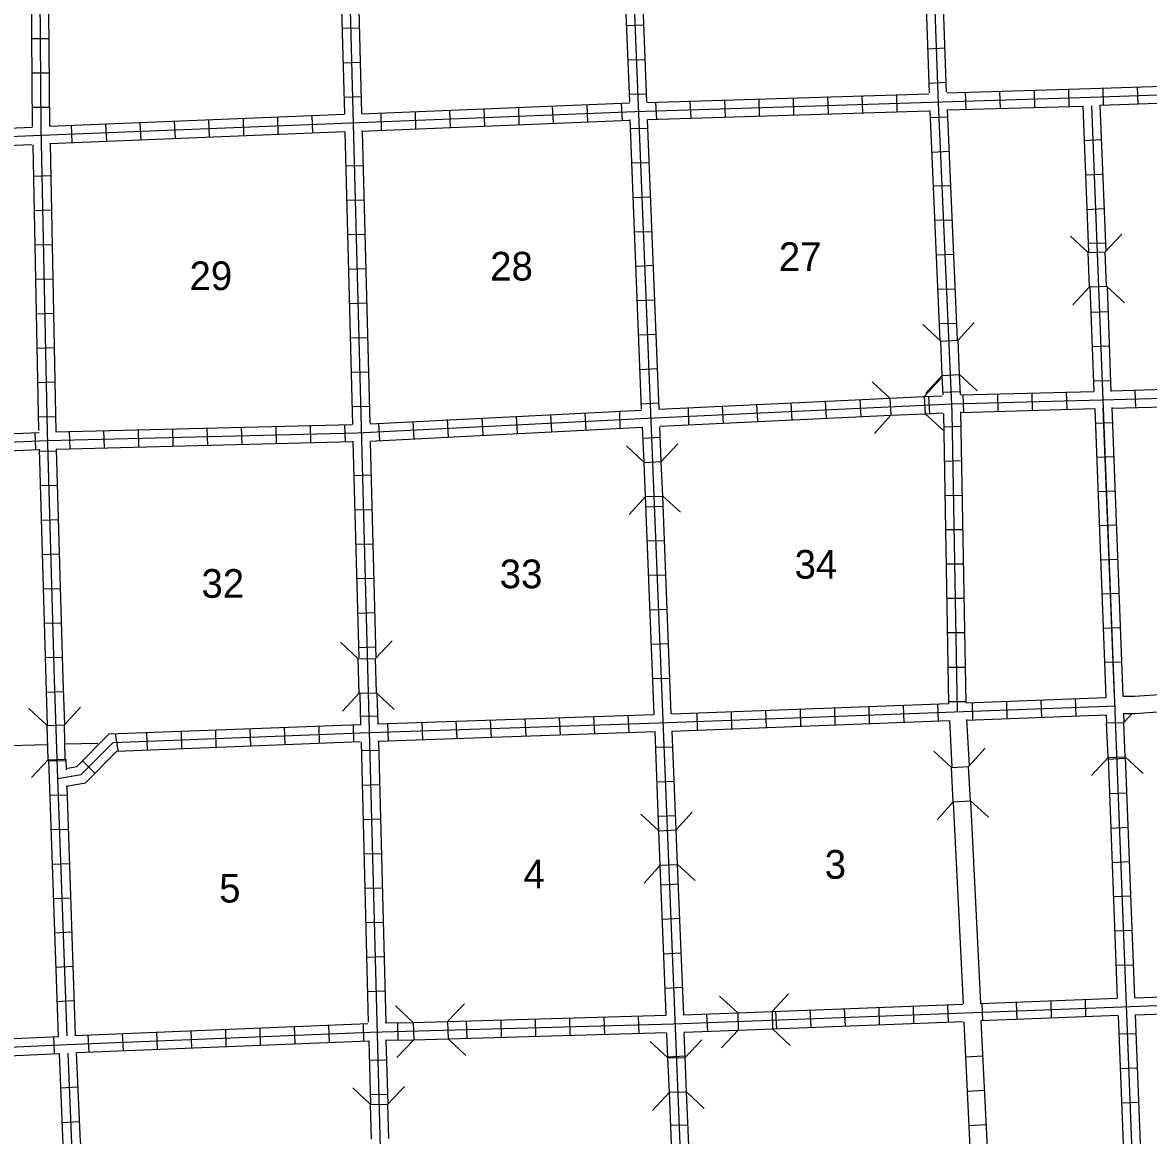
# Model space of a CAD drawing. Extents: x 1896717 to 2422910, y 16172403 to 16701586.
# Drawn here: x 2222129 to 2241761, y 16404125 to 16423538 of the extents above; entities that cross this region are included whole.
import ezdxf

# ---------------------------------------------------------------- set-up
doc = ezdxf.new("R2010")
doc.units = 0
for name, color, linetype in [('L10', 7, 'Continuous'), ('L11', 7, 'Continuous'), ('L13', 7, 'Continuous'), ('L14', 7, 'Continuous'), ('L18', 7, 'Continuous'), ('L8', 7, 'Continuous')]:
    doc.layers.add(name, color=color, linetype=linetype)

msp = doc.modelspace()

# ---------------------------------------------------------------- linework, layer by layer
at = {"layer": 'L10'}
for p, q in [((2238291, 16411363), (2238332, 16410554)), ((2238591, 16411379), (2238632, 16410571)), ((2238357, 16409938), (2238532, 16406421)), ((2238657, 16409954), (2238832, 16406429))]:
    msp.add_line(p, q, dxfattribs=at)
at = {"layer": 'L11'}
for points in [[(2241316, 16411786), (2241517, 16411786), (2241949, 16411817), (2241967, 16411820), (2241973, 16411825), (2242047, 16411997), (2242129, 16412118), (2242227, 16412241), (2242416, 16412359), (2242547, 16412372), (2243005, 16412394), (2243029, 16412426), (2243048, 16412473), (2243133, 16412628), (2243279, 16412757), (2243390, 16412830), (2243506, 16412876), (2243612, 16412891)], [(2241323, 16411486), (2241528, 16411486), (2241990, 16411519), (2242099, 16411541), (2242219, 16411638), (2242311, 16411852), (2242371, 16411940), (2242430, 16412014), (2242515, 16412067), (2242569, 16412072), (2243063, 16412096), (2243185, 16412132), (2243293, 16412279), (2243319, 16412344), (2243371, 16412438), (2243462, 16412518), (2243528, 16412562), (2243583, 16412583), (2243624, 16412589)]]:
    msp.add_lwpolyline(points, dxfattribs=at)
at = {"layer": 'L13'}
for p, q in [((2217690, 16410824), (2222558, 16410946)), ((2222874, 16410954), (2223441, 16410971))]:
    msp.add_line(p, q, dxfattribs=at)
at = {"layer": 'L18'}
for p, q in [((2240707, 16419529), (2240399, 16419813)), ((2241007, 16419538), (2241299, 16419846)), ((2240707, 16419529), (2241007, 16419538)), ((2240732, 16418929), (2240707, 16419529)), ((2241032, 16418938), (2241007, 16419538)), ((2240732, 16418929), (2240441, 16418613)), ((2240732, 16418929), (2241032, 16418938)), ((2241032, 16418938), (2241341, 16418646)), ((2238441, 16417996), (2238724, 16418304)), ((2238141, 16417979), (2237824, 16418271)), ((2238141, 16417979), (2238441, 16417996)), ((2238166, 16417379), (2238141, 16417979)), ((2238466, 16417396), (2238441, 16417996)), ((2237849, 16417013), (2238141, 16417329)), ((2238166, 16417379), (2237882, 16417071)), ((2238166, 16417379), (2238466, 16417396)), ((2238466, 16417396), (2238774, 16417113)), ((2237249, 16416988), (2236941, 16417271)), ((2237249, 16416988), (2237849, 16417013)), ((2237249, 16416988), (2237266, 16416688)), ((2237849, 16417013), (2237866, 16416713)), ((2237266, 16416688), (2236982, 16416371)), ((2237266, 16416688), (2237866, 16416713)), ((2237866, 16416713), (2238182, 16416429)), ((2232966, 16415863), (2232657, 16416154)), ((2233266, 16415879), (2233557, 16416188)), ((2232966, 16415863), (2233266, 16415879)), ((2232991, 16415271), (2232966, 16415863)), ((2233291, 16415279), (2233266, 16415879)), ((2232991, 16415271), (2232707, 16414954)), ((2232991, 16415271), (2233291, 16415279)), ((2233291, 16415279), (2233599, 16414996)), ((2227983, 16412438), (2227674, 16412729)), ((2228283, 16412446), (2228574, 16412754)), ((2227983, 16412438), (2228283, 16412446)), ((2227999, 16411838), (2227983, 16412438)), ((2228299, 16411846), (2228283, 16412446)), ((2227999, 16411838), (2227708, 16411529)), ((2227999, 16411838), (2228299, 16411846)), ((2228299, 16411846), (2228608, 16411554)), ((2222558, 16411279), (2222241, 16411571)), ((2222858, 16411288), (2223141, 16411596)), ((2241332, 16411329), (2241477, 16411483)), ((2222558, 16411279), (2222858, 16411288)), ((2222574, 16410679), (2222558, 16411279)), ((2222874, 16410688), (2222858, 16411288)), ((2241032, 16411321), (2241332, 16411329)), ((2241057, 16410721), (2241032, 16411321)), ((2241357, 16410729), (2241332, 16411329)), ((2238324, 16410546), (2238016, 16410829)), ((2238624, 16410563), (2238916, 16410879)), ((2222574, 16410679), (2222283, 16410371)), ((2222574, 16410679), (2222874, 16410688)), ((2241057, 16410721), (2240766, 16410404)), ((2241057, 16410721), (2241357, 16410729)), ((2241357, 16410729), (2241666, 16410438)), ((2238324, 16410546), (2238624, 16410563)), ((2238357, 16409946), (2238324, 16410546)), ((2238657, 16409963), (2238624, 16410563)), ((2238357, 16409946), (2238074, 16409629)), ((2238357, 16409946), (2238657, 16409963)), ((2238657, 16409963), (2238974, 16409679)), ((2233224, 16409438), (2232907, 16409729)), ((2233524, 16409454), (2233807, 16409763)), ((2233224, 16409438), (2233524, 16409454)), ((2233549, 16408854), (2233524, 16409454)), ((2233249, 16408838), (2233224, 16409438)), ((2233249, 16408838), (2232966, 16408529)), ((2233249, 16408838), (2233549, 16408854)), ((2233549, 16408854), (2233857, 16408571)), ((2234599, 16406263), (2234282, 16406554)), ((2235199, 16406288), (2235482, 16406596)), ((2228941, 16406096), (2228633, 16406388)), ((2229541, 16406113), (2229833, 16406421)), ((2234599, 16406263), (2235199, 16406288)), ((2234599, 16406263), (2234607, 16405963)), ((2235199, 16406288), (2235207, 16405988)), ((2228941, 16406096), (2229541, 16406113)), ((2228941, 16406096), (2228949, 16405796)), ((2229541, 16406113), (2229549, 16405813)), ((2234607, 16405963), (2234316, 16405654)), ((2234607, 16405963), (2235207, 16405988)), ((2235207, 16405988), (2235516, 16405696)), ((2228949, 16405796), (2228658, 16405488)), ((2228949, 16405796), (2229549, 16405813)), ((2229549, 16405813), (2229858, 16405521)), ((2233382, 16405479), (2233074, 16405763)), ((2233682, 16405488), (2233974, 16405796)), ((2233382, 16405479), (2233682, 16405488)), ((2233407, 16404879), (2233382, 16405479)), ((2233707, 16404888), (2233682, 16405488)), ((2228199, 16404663), (2227891, 16404954)), ((2228499, 16404671), (2228791, 16404979)), ((2233407, 16404879), (2233116, 16404563)), ((2233407, 16404879), (2233707, 16404888)), ((2233707, 16404888), (2234016, 16404596)), ((2228199, 16404663), (2228499, 16404671)), ((2228216, 16404063), (2228199, 16404663)), ((2228516, 16404071), (2228499, 16404671))]:
    msp.add_line(p, q, dxfattribs=at)
at = {"layer": 'L8'}
for p, q in [((2233932, 16395579), (2232232, 16437880)), ((2233016, 16422154), (2232816, 16427130)), ((2237941, 16422313), (2237766, 16427303)), ((2238241, 16422321), (2238066, 16427314)), ((2227758, 16427038), (2228591, 16395354)), ((2232716, 16422154), (2232516, 16427113)), ((2227608, 16426880), (2227741, 16421946)), ((2227908, 16426888), (2228041, 16421955)), ((2227699, 16423438), (2227999, 16423446)), ((2232657, 16423488), (2232957, 16423496)), ((2222591, 16423255), (2222291, 16423255)), ((2237916, 16423080), (2238216, 16423096)), ((2227716, 16422838), (2228016, 16422846)), ((2232682, 16422888), (2232982, 16422896)), ((2222591, 16422655), (2222291, 16422655)), ((2237932, 16422480), (2238232, 16422496)), ((2241566, 16422413), (2241574, 16422113)), ((2227733, 16422238), (2228033, 16422246)), ((2232707, 16422288), (2233007, 16422296)), ((2235566, 16422221), (2235574, 16421921)), ((2236166, 16422246), (2236174, 16421946)), ((2236766, 16422263), (2236774, 16421963)), ((2237366, 16422280), (2237374, 16421980)), ((2238566, 16422321), (2238574, 16422021)), ((2239166, 16422338), (2239174, 16422038)), ((2239766, 16422354), (2239774, 16422054)), ((2240366, 16422380), (2240374, 16422079)), ((2240966, 16422396), (2240974, 16422096)), ((2222599, 16422054), (2222299, 16422054)), ((2230174, 16422030), (2230183, 16421730)), ((2230774, 16422054), (2230782, 16421754)), ((2231366, 16422079), (2231382, 16421780)), ((2231966, 16422104), (2231982, 16421804)), ((2232566, 16422130), (2232582, 16421830)), ((2233166, 16422146), (2233182, 16421846)), ((2233766, 16422171), (2233782, 16421871)), ((2234366, 16422188), (2234382, 16421888)), ((2234966, 16422204), (2234974, 16421904)), ((2240616, 16422079), (2240716, 16419538)), ((2240766, 16422088), (2241499, 16403179)), ((2240916, 16422096), (2241016, 16419546)), ((2225374, 16421838), (2225383, 16421538)), ((2225974, 16421863), (2225983, 16421563)), ((2226574, 16421888), (2226583, 16421588)), ((2227174, 16421913), (2227183, 16421613)), ((2228374, 16421963), (2228383, 16421663)), ((2228974, 16421980), (2228983, 16421688)), ((2229574, 16422004), (2229583, 16421704)), ((2232924, 16416796), (2232724, 16421846)), ((2233232, 16416796), (2233024, 16421846)), ((2237957, 16421880), (2238257, 16421896)), ((2222974, 16421746), (2222991, 16421446)), ((2223574, 16421763), (2223591, 16421463)), ((2224174, 16421788), (2224191, 16421488)), ((2224774, 16421813), (2224791, 16421513)), ((2227749, 16421630), (2227883, 16416529)), ((2228049, 16421638), (2228183, 16416546)), ((2232732, 16421688), (2233032, 16421696)), ((2240641, 16421479), (2240941, 16421496)), ((2237991, 16421279), (2238282, 16421296)), ((2227766, 16421038), (2228066, 16421046)), ((2232757, 16421088), (2233057, 16421096)), ((2222616, 16420863), (2222316, 16420854)), ((2240666, 16420879), (2240966, 16420896)), ((2238016, 16420688), (2238316, 16420696)), ((2232782, 16420488), (2233082, 16420496)), ((2222633, 16420263), (2222333, 16420254)), ((2227783, 16420438), (2228083, 16420446)), ((2240682, 16420279), (2240982, 16420296)), ((2238041, 16420088), (2238341, 16420096)), ((2232807, 16419888), (2233107, 16419896)), ((2222641, 16419663), (2222341, 16419654)), ((2227799, 16419838), (2228099, 16419846)), ((2240707, 16419688), (2241007, 16419696)), ((2238066, 16419488), (2238366, 16419496)), ((2232832, 16419288), (2233132, 16419304)), ((2227816, 16419238), (2228116, 16419246)), ((2222658, 16419063), (2222358, 16419054)), ((2238091, 16418888), (2238391, 16418896)), ((2240741, 16418938), (2240807, 16417104)), ((2241041, 16418929), (2241107, 16417104)), ((2232857, 16418688), (2233157, 16418704)), ((2227833, 16418638), (2228124, 16418646)), ((2240757, 16418488), (2241057, 16418496)), ((2222666, 16418463), (2222366, 16418454)), ((2238124, 16418288), (2238424, 16418296)), ((2232874, 16418088), (2233174, 16418104)), ((2227841, 16418038), (2228141, 16418046)), ((2240782, 16417888), (2241082, 16417896)), ((2222674, 16417863), (2222374, 16417854)), ((2232899, 16417488), (2233199, 16417504)), ((2227858, 16417438), (2228158, 16417446)), ((2222691, 16417263), (2222391, 16417254)), ((2240799, 16417288), (2241099, 16417296)), ((2241541, 16416821), (2241532, 16417121)), ((2236149, 16416638), (2236132, 16416938)), ((2236749, 16416663), (2236732, 16416963)), ((2237949, 16416721), (2237932, 16417021)), ((2238174, 16417088), (2238474, 16417104)), ((2238541, 16416746), (2238532, 16417046)), ((2239141, 16416763), (2239132, 16417063)), ((2239741, 16416779), (2239732, 16417079)), ((2240341, 16416796), (2240332, 16417096)), ((2227874, 16416838), (2228174, 16416846)), ((2231957, 16416429), (2231941, 16416729)), ((2232549, 16416463), (2232541, 16416763)), ((2232924, 16416888), (2233224, 16416904)), ((2233749, 16416521), (2233741, 16416821)), ((2234349, 16416546), (2234332, 16416846)), ((2234949, 16416579), (2234932, 16416879)), ((2235549, 16416604), (2235532, 16416904)), ((2240824, 16416804), (2241016, 16411763)), ((2241166, 16411782), (2240974, 16416815)), ((2241124, 16416821), (2241316, 16411786)), ((2222699, 16416663), (2222399, 16416654)), ((2228358, 16416246), (2228341, 16416546)), ((2228958, 16416279), (2228941, 16416579)), ((2229558, 16416313), (2229541, 16416613)), ((2230158, 16416338), (2230141, 16416638)), ((2230758, 16416371), (2230741, 16416671)), ((2231357, 16416404), (2231341, 16416704)), ((2241133, 16416557), (2240835, 16416546)), ((2222358, 16416088), (2222349, 16416388)), ((2222958, 16416104), (2222949, 16416404)), ((2223558, 16416121), (2223549, 16416421)), ((2224158, 16416138), (2224149, 16416438)), ((2224758, 16416146), (2224749, 16416446)), ((2225358, 16416163), (2225349, 16416463)), ((2225958, 16416179), (2225949, 16416479)), ((2226558, 16416196), (2226549, 16416496)), ((2227158, 16416213), (2227149, 16416513)), ((2227758, 16416221), (2227749, 16416521)), ((2232966, 16415863), (2232941, 16416479)), ((2233266, 16415888), (2233241, 16416488)), ((2238199, 16416488), (2238499, 16416496)), ((2227891, 16416238), (2227991, 16412454)), ((2228191, 16416221), (2228291, 16412446)), ((2232949, 16416288), (2233249, 16416304)), ((2222716, 16416063), (2222416, 16416054)), ((2241156, 16415961), (2240858, 16415950)), ((2238207, 16415888), (2238507, 16415896)), ((2227908, 16415638), (2228208, 16415646)), ((2222733, 16415463), (2222433, 16415454)), ((2241178, 16415365), (2240880, 16415353)), ((2233141, 16411471), (2232991, 16415271)), ((2233441, 16411479), (2233291, 16415271)), ((2238216, 16415288), (2238516, 16415296)), ((2227924, 16415038), (2228224, 16415046)), ((2232999, 16415088), (2233299, 16415104)), ((2222749, 16414863), (2222449, 16414854)), ((2241201, 16414769), (2240903, 16414757)), ((2238224, 16414696), (2238524, 16414696)), ((2227941, 16414438), (2228241, 16414446)), ((2233024, 16414496), (2233324, 16414504)), ((2222766, 16414263), (2222466, 16414254)), ((2241224, 16414172), (2240926, 16414161)), ((2238241, 16414096), (2238541, 16414096)), ((2227958, 16413838), (2228258, 16413846)), ((2233049, 16413896), (2233349, 16413904)), ((2222791, 16413663), (2222491, 16413654)), ((2238249, 16413496), (2238549, 16413496)), ((2241247, 16413576), (2240948, 16413565)), ((2227974, 16413238), (2228274, 16413246)), ((2233074, 16413296), (2233374, 16413304)), ((2222808, 16413063), (2222508, 16413054)), ((2238257, 16412896), (2238557, 16412896)), ((2241269, 16412980), (2240971, 16412969)), ((2227983, 16412638), (2228283, 16412646)), ((2233091, 16412696), (2233391, 16412704)), ((2222824, 16412463), (2222524, 16412454)), ((2238266, 16412296), (2238566, 16412296)), ((2241292, 16412384), (2240994, 16412373)), ((2233116, 16412096), (2233416, 16412104)), ((2222841, 16411863), (2222541, 16411854)), ((2228008, 16411829), (2228024, 16411288)), ((2228308, 16411838), (2228324, 16411304)), ((2237499, 16411329), (2237491, 16411629)), ((2238099, 16411354), (2238091, 16411654)), ((2238282, 16411696), (2238582, 16411696)), ((2238699, 16411379), (2238691, 16411679)), ((2239299, 16411396), (2239291, 16411696)), ((2239899, 16411421), (2239891, 16411721)), ((2240499, 16411446), (2240491, 16411746)), ((2228016, 16411438), (2228316, 16411446)), ((2232107, 16411129), (2232091, 16411429)), ((2232707, 16411154), (2232691, 16411454)), ((2233141, 16411463), (2233141, 16411471)), ((2233899, 16411196), (2233891, 16411496)), ((2234499, 16411221), (2234491, 16411521)), ((2235099, 16411238), (2235091, 16411538)), ((2235699, 16411263), (2235691, 16411563)), ((2236299, 16411288), (2236291, 16411588)), ((2236899, 16411313), (2236891, 16411613)), ((2241024, 16411463), (2241032, 16411321)), ((2241323, 16411486), (2241332, 16411329)), ((2226108, 16410921), (2226099, 16411221)), ((2226708, 16410946), (2226699, 16411246)), ((2227308, 16410971), (2227299, 16411271)), ((2227908, 16410988), (2227899, 16411288)), ((2228508, 16411013), (2228499, 16411313)), ((2229108, 16411029), (2229099, 16411329)), ((2229708, 16411054), (2229691, 16411354)), ((2230308, 16411071), (2230291, 16411371)), ((2230908, 16411096), (2230891, 16411396)), ((2231507, 16411113), (2231491, 16411413)), ((2223799, 16410838), (2223749, 16411138)), ((2224308, 16410854), (2224299, 16411154)), ((2224908, 16410879), (2224899, 16411179)), ((2225508, 16410896), (2225499, 16411196)), ((2233224, 16409438), (2233157, 16411171)), ((2233524, 16409454), (2233457, 16411179)), ((2228033, 16410988), (2228158, 16406104)), ((2228033, 16410838), (2228333, 16410846)), ((2228333, 16411004), (2228466, 16406088)), ((2233166, 16410896), (2233466, 16410904)), ((2222883, 16410663), (2222583, 16410654)), ((2223391, 16410446), (2223174, 16410663)), ((2241057, 16410721), (2241216, 16406521)), ((2241057, 16410688), (2241357, 16410704)), ((2241357, 16410729), (2241516, 16406529)), ((2228049, 16410238), (2228349, 16410246)), ((2233191, 16410296), (2233491, 16410304)), ((2222899, 16410063), (2222599, 16410054)), ((2241082, 16410088), (2241382, 16410104)), ((2233216, 16409696), (2233516, 16409704)), ((2222924, 16409463), (2222624, 16409454)), ((2228066, 16409638), (2228366, 16409646)), ((2241107, 16409488), (2241407, 16409504)), ((2228083, 16409038), (2228383, 16409046)), ((2241124, 16408888), (2241424, 16408904)), ((2222941, 16408863), (2222641, 16408854)), ((2233349, 16406229), (2233249, 16408838)), ((2233657, 16406229), (2233549, 16408854)), ((2233266, 16408496), (2233566, 16408513)), ((2228099, 16408438), (2228399, 16408446)), ((2241149, 16408296), (2241449, 16408304)), ((2222966, 16408263), (2222666, 16408254)), ((2233291, 16407896), (2233591, 16407913)), ((2228116, 16407838), (2228416, 16407846)), ((2241174, 16407696), (2241474, 16407704)), ((2222983, 16407671), (2222683, 16407654)), ((2233307, 16407296), (2233607, 16407313)), ((2228124, 16407238), (2228424, 16407246)), ((2241199, 16407096), (2241499, 16407104)), ((2223008, 16407071), (2222708, 16407054)), ((2233332, 16406696), (2233632, 16406713)), ((2228141, 16406638), (2228441, 16406646)), ((2223024, 16406471), (2222724, 16406454)), ((2235857, 16406313), (2235874, 16406013)), ((2236457, 16406338), (2236474, 16406038)), ((2237057, 16406354), (2237066, 16406054)), ((2237657, 16406379), (2237666, 16406079)), ((2238257, 16406404), (2238266, 16406104)), ((2238857, 16406429), (2238866, 16406129)), ((2239457, 16406446), (2239466, 16406146)), ((2240057, 16406471), (2240066, 16406171)), ((2240657, 16406496), (2240666, 16406196)), ((2229866, 16406121), (2229874, 16405821)), ((2230466, 16406138), (2230474, 16405838)), ((2231066, 16406154), (2231074, 16405854)), ((2231666, 16406171), (2231674, 16405871)), ((2232266, 16406188), (2232274, 16405888)), ((2232866, 16406204), (2232874, 16405904)), ((2234057, 16406246), (2234074, 16405946)), ((2235257, 16406288), (2235274, 16405988)), ((2238841, 16406121), (2239082, 16401238)), ((2241232, 16406213), (2241349, 16403171)), ((2241532, 16406229), (2241649, 16403188)), ((2224466, 16405929), (2224474, 16405629)), ((2225066, 16405954), (2225074, 16405654)), ((2225666, 16405979), (2225674, 16405679)), ((2226266, 16406004), (2226274, 16405704)), ((2226866, 16406021), (2226874, 16405729)), ((2227466, 16406046), (2227474, 16405746)), ((2228066, 16406071), (2228074, 16405771)), ((2228666, 16406096), (2228674, 16405796)), ((2233682, 16405496), (2233666, 16405921)), ((2238541, 16406104), (2238782, 16401221)), ((2222666, 16405854), (2222683, 16405554)), ((2223266, 16405879), (2223283, 16405579)), ((2223866, 16405904), (2223883, 16405604)), ((2228166, 16405779), (2228199, 16404671)), ((2228466, 16405796), (2228499, 16404663)), ((2233382, 16405488), (2233366, 16405904)), ((2241241, 16405896), (2241541, 16405904)), ((2228174, 16405438), (2228474, 16405446)), ((2233382, 16405496), (2233682, 16405513)), ((2238571, 16405499), (2238871, 16405515)), ((2241266, 16405296), (2241566, 16405304)), ((2222791, 16404954), (2223091, 16404971)), ((2228191, 16404838), (2228491, 16404846)), ((2233566, 16401038), (2233407, 16404879)), ((2233866, 16401054), (2233707, 16404888)), ((2238600, 16404899), (2238900, 16404916)), ((2241291, 16404696), (2241591, 16404704)), ((2222816, 16404354), (2223116, 16404371)), ((2233432, 16404304), (2233732, 16404313)), ((2238630, 16404300), (2238930, 16404317))]:
    msp.add_line(p, q, dxfattribs=at)
for points in [[(2238432, 16411513), (2238341, 16416738), (2238099, 16422130), (2237907, 16427480), (2237724, 16432780), (2237549, 16438080)], [(2222174, 16437521), (2222408, 16427071), (2222449, 16421721), (2222558, 16416396), (2222683, 16412079), (2222741, 16410354), (2222899, 16405863)], [(2222266, 16425788), (2222299, 16421721)], [(2222566, 16425788), (2222599, 16421730)], [(2217400, 16421363), (2222458, 16421571), (2232807, 16421988), (2240757, 16422238), (2248765, 16422513)], [(2238249, 16422313), (2240749, 16422388), (2243274, 16422471)], [(2233016, 16422146), (2237932, 16422296)], [(2228041, 16421946), (2232716, 16422138)], [(2238249, 16422013), (2240616, 16422079)], [(2238432, 16418004), (2238257, 16422021)], [(2240916, 16422096), (2243265, 16422179)], [(2222599, 16421730), (2227741, 16421938)], [(2228041, 16421646), (2232716, 16421838)], [(2233032, 16421846), (2237932, 16421996)], [(2238132, 16417988), (2237957, 16422004)], [(2219091, 16421580), (2222299, 16421713)], [(2222599, 16421430), (2227749, 16421638)], [(2219091, 16421280), (2222291, 16421413)], [(2222308, 16421405), (2222408, 16416421)], [(2222608, 16421421), (2222708, 16416404)], [(2238182, 16417046), (2238166, 16417371)], [(2238482, 16417054), (2238466, 16417388)], [(2217558, 16416038), (2222566, 16416246), (2227966, 16416379), (2233024, 16416638), (2238332, 16416888), (2243557, 16417029), (2248940, 16417204)], [(2241116, 16417113), (2242260, 16417146)], [(2233224, 16416796), (2237257, 16416988)], [(2237841, 16417013), (2238166, 16417029)], [(2238482, 16417046), (2240807, 16417104)], [(2228191, 16416538), (2232924, 16416779)], [(2237866, 16416713), (2238174, 16416729)], [(2238282, 16411654), (2238191, 16416721)], [(2238482, 16416738), (2240824, 16416804)], [(2238582, 16411671), (2238491, 16416746)], [(2241124, 16416813), (2242264, 16416842)], [(2222708, 16416396), (2227874, 16416529)], [(2233249, 16416496), (2237266, 16416688)], [(2217550, 16416188), (2222416, 16416388)], [(2228183, 16416238), (2232932, 16416479)], [(2222716, 16416096), (2227883, 16416229)], [(2217566, 16415888), (2222416, 16416088)], [(2222416, 16416096), (2222533, 16412071), (2222558, 16411279)], [(2222716, 16416096), (2222833, 16412088), (2222858, 16411288)], [(2222741, 16410354), (2223149, 16410421), (2223708, 16410979), (2228024, 16411146), (2233232, 16411321), (2241191, 16411621)], [(2233449, 16411479), (2238274, 16411663)], [(2238582, 16411671), (2241016, 16411763)], [(2228316, 16411304), (2233132, 16411471)], [(2238591, 16411371), (2241024, 16411463)], [(2222883, 16410529), (2223074, 16410563), (2223641, 16411129), (2228016, 16411296), (2228033, 16411296)], [(2233449, 16411179), (2238282, 16411363)], [(2228324, 16411004), (2233157, 16411171)], [(2222891, 16410221), (2223224, 16410279), (2223774, 16410829), (2228016, 16410996)], [(2222583, 16410679), (2222591, 16410346), (2222749, 16405854)], [(2222883, 16410688), (2222891, 16410504)], [(2222899, 16410213), (2223049, 16405871)], [(2217850, 16405479), (2222908, 16405713), (2228191, 16405929), (2233482, 16406071), (2238716, 16406271), (2244032, 16406471), (2249057, 16406604)], [(2238824, 16406429), (2241207, 16406521)], [(2241524, 16406529), (2243874, 16406613)], [(2235199, 16406288), (2238524, 16406413)], [(2241532, 16406229), (2243890, 16406313)], [(2229541, 16406113), (2233349, 16406221)], [(2233649, 16406229), (2234599, 16406263)], [(2238841, 16406129), (2241232, 16406221)], [(2223041, 16405871), (2228149, 16406079)], [(2228449, 16406088), (2228933, 16406096)], [(2229549, 16405813), (2233357, 16405921)], [(2233666, 16405929), (2234607, 16405963)], [(2235207, 16405988), (2238532, 16406113)], [(2217841, 16405629), (2222758, 16405854)], [(2223074, 16405571), (2228166, 16405779)], [(2228458, 16405788), (2228949, 16405796)], [(2217858, 16405329), (2222766, 16405554)], [(2222766, 16405554), (2222833, 16403963), (2222999, 16403321), (2222949, 16403188), (2222849, 16402863), (2222849, 16402396), (2222916, 16400596)], [(2222916, 16405563), (2222983, 16403988), (2223158, 16403313), (2223091, 16403138), (2222999, 16402838), (2222999, 16402396), (2223074, 16400421), (2223124, 16400088), (2223191, 16399771), (2223316, 16399613), (2223333, 16399313), (2223158, 16398763), (2223291, 16395188)], [(2223066, 16405571), (2223133, 16404013), (2223316, 16403304), (2223233, 16403088), (2223149, 16402813), (2223149, 16402396), (2223216, 16400638)]]:
    msp.add_lwpolyline(points, dxfattribs=at)

# ---------------------------------------------------------------- texts
at = {"layer": 'L14'}
for s, p in [('27', (2235316, 16419204)), ('28', (2230283, 16419038)), ('29', (2225041, 16418871)), ('33', (2230449, 16413671)), ('34', (2235591, 16413838)), ('32', (2225249, 16413504)), ('3', (2236116, 16408604)), ('4', (2230866, 16408438)), ('5', (2225558, 16408188))]:
    msp.add_text(s, height=500, rotation=359.9999, dxfattribs=at).set_placement(p)

doc.saveas('drawing.dxf')
